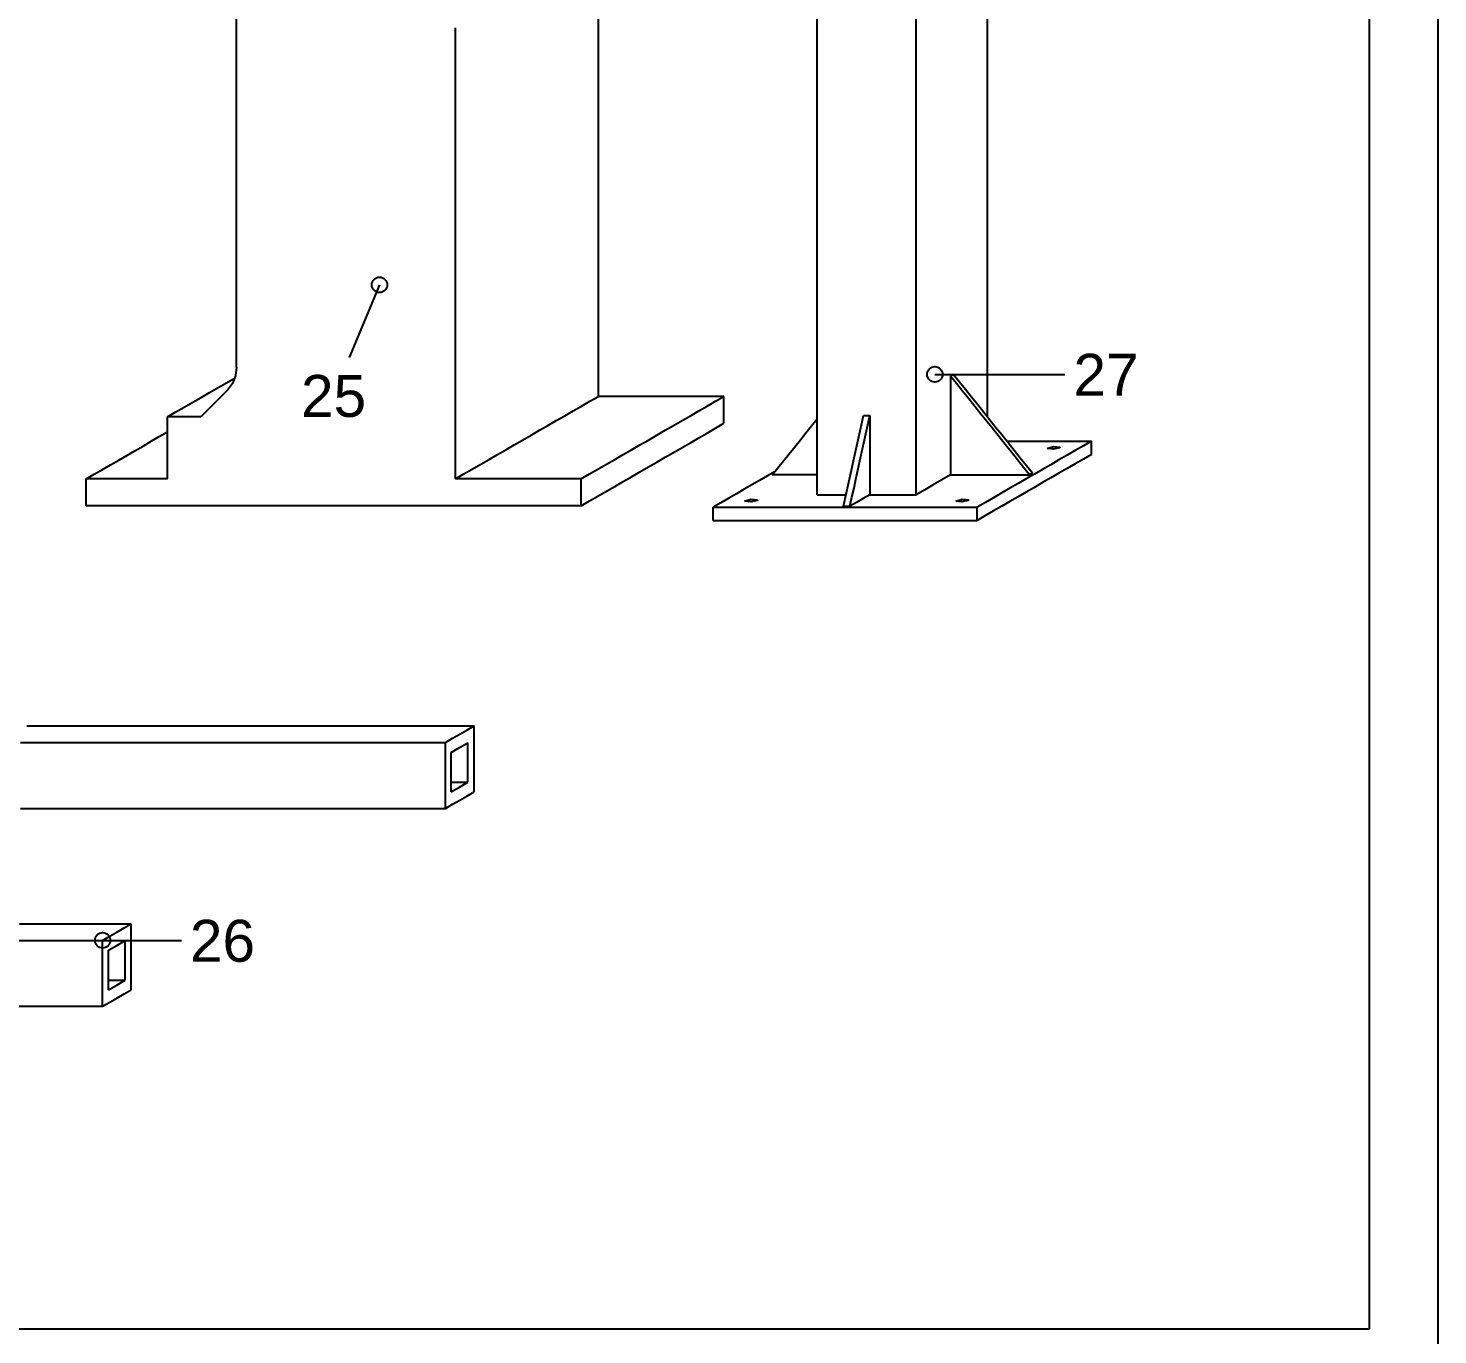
# Model space of a CAD drawing. Header units: millimetres. Extents: x 10 to 287, y 10 to 410.
# Drawn here: x 204.7 to 287, y 143.7 to 220 of the extents above; entities that cross this region are included whole.
import ezdxf
from ezdxf.enums import TextEntityAlignment as Align

# ---------------------------------------------------------------- set-up
doc = ezdxf.new("R2010")
doc.units = ezdxf.units.MM
doc.header["$MEASUREMENT"] = 0
doc.layers.add('DIBUJO', color=7, linetype='Continuous')
doc.layers.add('TEXTO', color=7, linetype='Continuous')
doc.styles.get("Standard").update_dxf_attribs({"font": 'arial.ttf'})

msp = doc.modelspace()

# ---------------------------------------------------------------- linework, layer by layer
at = {"layer": 'DIBUJO'}
for p, q in [((287, 410), (287, 10)), ((283, 386), (283, 144)), ((237.977, 219.904), (237.977, 220.729)), ((250.756, 219.962), (250.756, 221.145)), ((256.537, 219.962), (256.537, 221.145)), ((260.711, 219.657), (260.711, 220.779)), ((216.851, 219.973), (216.851, 220.613)), ((216.851, 219.333), (216.851, 219.973)), ((229.634, 219.202), (229.634, 220.027)), ((237.977, 219.079), (237.977, 219.904)), ((250.756, 218.779), (250.756, 219.962)), ((256.537, 218.779), (256.537, 219.962)), ((216.851, 218.698), (216.851, 219.333)), ((229.634, 218.382), (229.634, 219.202)), ((237.977, 218.254), (237.977, 219.079)), ((260.711, 218.54), (260.711, 219.657)), ((216.851, 218.058), (216.851, 218.698)), ((229.634, 217.557), (229.634, 218.382)), ((237.977, 217.434), (237.977, 218.254)), ((250.756, 217.595), (250.756, 218.779)), ((256.537, 217.595), (256.537, 218.779)), ((260.711, 217.418), (260.711, 218.54)), ((216.851, 217.422), (216.851, 218.058)), ((216.851, 216.782), (216.851, 217.422)), ((229.634, 216.732), (229.634, 217.557)), ((237.977, 216.609), (237.977, 217.434)), ((250.756, 216.412), (250.756, 217.595)), ((256.537, 216.412), (256.537, 217.595)), ((260.711, 216.301), (260.711, 217.418)), ((216.851, 216.146), (216.851, 216.782)), ((229.634, 215.911), (229.634, 216.732)), ((237.977, 215.784), (237.977, 216.609)), ((216.851, 215.507), (216.851, 216.146)), ((229.634, 215.087), (229.634, 215.911)), ((237.977, 214.963), (237.977, 215.784)), ((250.756, 215.229), (250.756, 216.412)), ((256.537, 215.229), (256.537, 216.412)), ((260.711, 215.179), (260.711, 216.301)), ((216.851, 214.867), (216.851, 215.507)), ((216.851, 214.231), (216.851, 214.867)), ((229.634, 214.262), (229.634, 215.087)), ((237.977, 214.139), (237.977, 214.963)), ((250.756, 214.046), (250.756, 215.229)), ((256.537, 214.046), (256.537, 215.229)), ((260.711, 214.062), (260.711, 215.179)), ((216.851, 213.591), (216.851, 214.231)), ((229.634, 213.437), (229.634, 214.262)), ((237.977, 213.314), (237.977, 214.139)), ((250.756, 212.863), (250.756, 214.046)), ((256.537, 212.863), (256.537, 214.046)), ((260.711, 212.94), (260.711, 214.062)), ((216.851, 212.956), (216.851, 213.591)), ((229.634, 212.616), (229.634, 213.437)), ((237.977, 212.489), (237.977, 213.314)), ((216.851, 212.316), (216.851, 212.956)), ((229.634, 211.792), (229.634, 212.616)), ((237.977, 211.668), (237.977, 212.489)), ((250.756, 211.68), (250.756, 212.863)), ((256.537, 211.68), (256.537, 212.863)), ((260.711, 211.823), (260.711, 212.94)), ((216.851, 211.676), (216.851, 212.316)), ((216.851, 211.04), (216.851, 211.676)), ((229.634, 210.967), (229.634, 211.792)), ((237.977, 210.844), (237.977, 211.668)), ((250.756, 210.493), (250.756, 211.68)), ((256.537, 210.493), (256.537, 211.68)), ((260.711, 210.705), (260.711, 211.823)), ((216.851, 210.401), (216.851, 211.04)), ((229.634, 210.146), (229.634, 210.967)), ((237.977, 210.019), (237.977, 210.844)), ((216.851, 209.765), (216.851, 210.401)), ((229.634, 209.322), (229.634, 210.146)), ((237.977, 209.198), (237.977, 210.019)), ((250.756, 209.31), (250.756, 210.493)), ((256.537, 209.31), (256.537, 210.493)), ((260.711, 209.584), (260.711, 210.705)), ((216.851, 209.125), (216.851, 209.765)), ((216.851, 208.485), (216.851, 209.125)), ((229.634, 208.497), (229.634, 209.322)), ((237.977, 208.374), (237.977, 209.198)), ((250.756, 208.127), (250.756, 209.31)), ((256.537, 208.127), (256.537, 209.31)), ((260.711, 208.466), (260.711, 209.584)), ((216.851, 207.849), (216.851, 208.485)), ((229.634, 207.672), (229.634, 208.497)), ((237.977, 207.549), (237.977, 208.374)), ((260.711, 207.345), (260.711, 208.466)), ((216.851, 207.21), (216.851, 207.849)), ((229.634, 206.851), (229.634, 207.672)), ((237.977, 206.728), (237.977, 207.549)), ((250.756, 206.944), (250.756, 208.127)), ((256.537, 206.944), (256.537, 208.127)), ((216.851, 206.574), (216.851, 207.21)), ((229.634, 206.027), (229.634, 206.851)), ((237.977, 205.903), (237.977, 206.728)), ((250.756, 205.761), (250.756, 206.944)), ((256.537, 205.761), (256.537, 206.944)), ((260.711, 206.227), (260.711, 207.345)), ((216.851, 205.934), (216.851, 206.574)), ((216.851, 205.298), (216.851, 205.934)), ((229.634, 205.202), (229.634, 206.027)), ((237.977, 205.079), (237.977, 205.903)), ((260.711, 205.106), (260.711, 206.227)), ((216.851, 204.659), (216.851, 205.298)), ((225.195, 205.009), (223.434, 200.759)), ((229.634, 204.381), (229.634, 205.202)), ((237.977, 204.254), (237.977, 205.079)), ((250.756, 204.578), (250.756, 205.761)), ((256.537, 204.578), (256.537, 205.761)), ((260.711, 203.988), (260.711, 205.106)), ((216.851, 204.019), (216.851, 204.659)), ((229.634, 203.556), (229.634, 204.381)), ((237.977, 203.433), (237.977, 204.254)), ((250.756, 203.395), (250.756, 204.578)), ((256.537, 203.395), (256.537, 204.578)), ((216.851, 203.383), (216.851, 204.019)), ((216.851, 202.743), (216.851, 203.383)), ((229.634, 202.732), (229.634, 203.556)), ((237.977, 202.608), (237.977, 203.433)), ((250.756, 202.211), (250.756, 203.395)), ((256.537, 202.211), (256.537, 203.395)), ((260.711, 202.867), (260.711, 203.988)), ((216.851, 202.107), (216.851, 202.743)), ((229.634, 201.911), (229.634, 202.732)), ((237.977, 201.784), (237.977, 202.608)), ((260.711, 201.749), (260.711, 202.867)), ((216.851, 201.468), (216.851, 202.107)), ((229.634, 201.086), (229.634, 201.911)), ((237.977, 200.963), (237.977, 201.784)), ((250.756, 201.028), (250.756, 202.211)), ((256.537, 201.028), (256.537, 202.211)), ((260.711, 200.631), (260.711, 201.749)), ((216.851, 200.828), (216.851, 201.468)), ((229.634, 200.261), (229.634, 201.086)), ((237.977, 200.138), (237.977, 200.963)), ((250.756, 199.841), (250.756, 201.028)), ((256.537, 199.841), (256.537, 201.028)), ((216.851, 200.192), (216.797, 199.703)), ((216.851, 200.192), (216.851, 200.828)), ((229.634, 199.437), (229.634, 200.261)), ((237.977, 199.313), (237.977, 200.138)), ((260.711, 199.51), (260.711, 200.631)), ((215.772, 199.001), (216.266, 199.286)), ((216.266, 199.286), (216.759, 199.572)), ((216.612, 199.244), (216.312, 198.851)), ((216.797, 199.703), (216.612, 199.244)), ((229.634, 198.616), (229.634, 199.437)), ((237.977, 198.489), (237.977, 199.313)), ((250.756, 198.658), (250.756, 199.841)), ((256.537, 198.658), (256.537, 199.841)), ((257.628, 199.776), (265.228, 199.776)), ((258.707, 199.776), (258.541, 199.68)), ((258.541, 199.68), (258.541, 199.101)), ((258.895, 199.233), (258.541, 199.68)), ((259.061, 199.329), (258.707, 199.776)), ((259.25, 198.789), (258.895, 199.233)), ((259.42, 198.886), (259.061, 199.329)), ((260.711, 198.392), (260.711, 199.51)), ((214.293, 198.146), (214.786, 198.431)), ((214.786, 198.431), (215.279, 198.716)), ((215.279, 198.716), (215.772, 199.001)), ((215.923, 198.462), (215.533, 198.073)), ((216.312, 198.851), (215.923, 198.462)), ((229.634, 197.791), (229.634, 198.616)), ((237.484, 198.207), (237.977, 198.489)), ((238.54, 198.489), (237.977, 198.489)), ((239.107, 198.489), (238.54, 198.489)), ((239.669, 198.489), (239.107, 198.489)), ((240.236, 198.489), (239.669, 198.489)), ((240.798, 198.489), (240.236, 198.489)), ((241.365, 198.489), (240.798, 198.489)), ((241.928, 198.489), (241.365, 198.489)), ((242.494, 198.489), (241.928, 198.489)), ((243.057, 198.489), (242.494, 198.489)), ((243.623, 198.489), (243.057, 198.489)), ((244.186, 198.489), (243.623, 198.489)), ((244.752, 198.489), (244.186, 198.489)), ((245.315, 198.489), (244.752, 198.489)), ((244.825, 198.207), (245.315, 198.489)), ((245.315, 197.965), (245.315, 198.489)), ((250.756, 197.475), (250.756, 198.658)), ((256.537, 197.475), (256.537, 198.658)), ((258.541, 199.101), (258.541, 198.523)), ((258.541, 198.523), (258.541, 197.945)), ((259.608, 198.346), (259.25, 198.789)), ((259.774, 198.443), (259.42, 198.886)), ((260.129, 197.995), (259.774, 198.443)), ((260.711, 197.271), (260.711, 198.392)), ((212.813, 197.294), (213.306, 197.579)), ((213.306, 197.579), (213.799, 197.864)), ((213.799, 197.864), (214.293, 198.146)), ((215.144, 197.683), (214.755, 197.294)), ((215.533, 198.073), (215.144, 197.683)), ((229.634, 196.967), (229.634, 197.791)), ((236.012, 197.356), (236.505, 197.641)), ((236.505, 197.641), (236.995, 197.922)), ((236.995, 197.922), (237.484, 198.207)), ((243.353, 197.356), (243.843, 197.641)), ((243.843, 197.641), (244.336, 197.922)), ((244.336, 197.922), (244.825, 198.207)), ((245.315, 197.441), (245.315, 197.965)), ((258.541, 197.945), (258.541, 197.367)), ((259.963, 197.899), (259.608, 198.346)), ((260.317, 197.456), (259.963, 197.899)), ((260.487, 197.552), (260.129, 197.995)), ((212.813, 196.778), (212.813, 197.294)), ((213.298, 197.294), (212.813, 197.294)), ((212.813, 196.257), (212.813, 196.778)), ((213.784, 197.294), (213.298, 197.294)), ((214.269, 197.294), (213.784, 197.294)), ((214.755, 197.294), (214.269, 197.294)), ((229.634, 196.146), (229.634, 196.967)), ((234.54, 196.508), (235.033, 196.789)), ((235.033, 196.789), (235.523, 197.074)), ((235.523, 197.074), (236.012, 197.356)), ((241.881, 196.508), (242.371, 196.789)), ((242.371, 196.789), (242.864, 197.074)), ((242.864, 197.074), (243.353, 197.356)), ((244.825, 196.631), (245.315, 196.916)), ((245.315, 196.916), (245.315, 197.441)), ((250.101, 196.358), (250.429, 196.766)), ((250.429, 196.766), (250.756, 197.175)), ((250.756, 196.292), (250.756, 197.475)), ((253.219, 196.308), (253.338, 196.836)), ((253.338, 196.836), (253.454, 197.367)), ((253.454, 197.367), (253.839, 197.367)), ((253.604, 196.308), (253.724, 196.836)), ((253.724, 196.836), (253.839, 197.367)), ((253.839, 197.367), (253.839, 196.789)), ((253.839, 196.789), (253.839, 196.211)), ((256.537, 196.292), (256.537, 197.475)), ((258.541, 197.367), (258.541, 196.789)), ((258.541, 196.789), (258.541, 196.211)), ((260.676, 197.009), (260.317, 197.456)), ((260.842, 197.105), (260.487, 197.552)), ((261.03, 196.566), (260.676, 197.009)), ((261.196, 196.662), (260.842, 197.105)), ((211.865, 195.864), (212.339, 196.138)), ((212.339, 196.138), (212.813, 196.412)), ((212.813, 195.741), (212.813, 196.257)), ((229.634, 195.321), (229.634, 196.146)), ((233.068, 195.656), (233.557, 195.941)), ((233.557, 195.941), (234.051, 196.223)), ((234.051, 196.223), (234.54, 196.508)), ((240.409, 195.656), (240.899, 195.941)), ((240.899, 195.941), (241.392, 196.223)), ((241.392, 196.223), (241.881, 196.508)), ((243.353, 195.783), (243.843, 196.065)), ((243.843, 196.065), (244.336, 196.35)), ((244.336, 196.35), (244.825, 196.631)), ((249.446, 195.537), (249.774, 195.945)), ((249.774, 195.945), (250.101, 196.358)), ((250.756, 195.109), (250.756, 196.292)), ((253.103, 195.776), (253.219, 196.308)), ((253.489, 195.776), (253.604, 196.308)), ((253.839, 196.211), (253.839, 195.633)), ((256.537, 195.109), (256.537, 196.292)), ((258.541, 196.211), (258.541, 195.633)), ((261.385, 196.123), (261.03, 196.566)), ((261.551, 196.219), (261.196, 196.662)), ((261.739, 195.676), (261.385, 196.123)), ((261.909, 195.772), (261.551, 196.219)), ((210.443, 195.044), (210.917, 195.317)), ((210.917, 195.317), (211.391, 195.591)), ((211.391, 195.591), (211.865, 195.864)), ((212.813, 195.225), (212.813, 195.741)), ((212.813, 194.708), (212.813, 195.225)), ((229.634, 194.496), (229.634, 195.321)), ((232.085, 195.09), (232.578, 195.375)), ((232.578, 195.375), (233.068, 195.656)), ((239.426, 195.09), (239.92, 195.375)), ((239.92, 195.375), (240.409, 195.656)), ((241.881, 194.932), (242.371, 195.213)), ((242.371, 195.213), (242.864, 195.498)), ((242.864, 195.498), (243.353, 195.783)), ((248.791, 194.716), (249.119, 195.128)), ((249.119, 195.128), (249.446, 195.537)), ((250.756, 193.926), (250.756, 195.109)), ((252.872, 194.716), (252.988, 195.248)), ((252.988, 195.248), (253.103, 195.776)), ((253.257, 194.716), (253.373, 195.248)), ((253.373, 195.248), (253.489, 195.776)), ((253.839, 195.633), (253.839, 195.055)), ((256.537, 193.926), (256.537, 195.109)), ((258.541, 195.633), (258.541, 195.055)), ((262.098, 195.232), (261.739, 195.676)), ((261.828, 195.872), (262.379, 195.872)), ((262.264, 195.329), (261.909, 195.772)), ((262.452, 194.789), (262.098, 195.232)), ((262.618, 194.886), (262.264, 195.329)), ((262.379, 195.872), (262.926, 195.872)), ((262.926, 195.872), (263.477, 195.872)), ((263.477, 195.872), (264.029, 195.872)), ((264.029, 195.872), (264.58, 195.872)), ((264.19, 195.452), (264.564, 195.568)), ((264.549, 195.406), (264.19, 195.452)), ((264.915, 195.487), (264.549, 195.406)), ((264.564, 195.568), (264.946, 195.521)), ((264.58, 195.872), (265.127, 195.872)), ((264.946, 195.521), (264.915, 195.487)), ((265.127, 195.872), (265.678, 195.872)), ((265.824, 195.321), (265.347, 195.047)), ((265.678, 195.872), (266.229, 195.872)), ((266.302, 195.598), (265.824, 195.321)), ((266.229, 195.872), (266.776, 195.872)), ((266.776, 195.872), (266.302, 195.598)), ((266.776, 195.101), (266.302, 194.828)), ((266.776, 195.487), (266.776, 195.872)), ((266.776, 195.101), (266.776, 195.487)), ((209.021, 194.223), (209.495, 194.496)), ((209.495, 194.496), (209.969, 194.77)), ((209.969, 194.77), (210.443, 195.044)), ((212.813, 194.192), (212.813, 194.708)), ((229.634, 193.672), (229.634, 194.496)), ((230.613, 194.238), (231.106, 194.523)), ((231.106, 194.523), (231.596, 194.808)), ((231.596, 194.808), (232.085, 195.09)), ((237.954, 194.238), (238.444, 194.523)), ((238.444, 194.523), (238.937, 194.808)), ((238.937, 194.808), (239.426, 195.09)), ((240.409, 194.08), (240.899, 194.365)), ((240.899, 194.365), (241.392, 194.647)), ((241.392, 194.647), (241.881, 194.932)), ((248.136, 193.899), (248.463, 194.307)), ((248.463, 194.307), (248.791, 194.716)), ((252.753, 194.188), (252.872, 194.716)), ((253.138, 194.188), (253.257, 194.716)), ((253.839, 195.055), (253.839, 194.477)), ((253.839, 194.477), (253.839, 193.899)), ((258.541, 195.055), (258.541, 194.477)), ((258.541, 194.477), (258.541, 193.899)), ((262.807, 194.342), (262.452, 194.789)), ((262.976, 194.439), (262.618, 194.886)), ((263.165, 193.899), (262.807, 194.342)), ((263.331, 193.995), (262.976, 194.439)), ((264.395, 194.496), (263.917, 194.223)), ((264.869, 194.774), (264.395, 194.496)), ((265.347, 195.047), (264.869, 194.774)), ((265.347, 194.277), (264.869, 194.003)), ((265.824, 194.55), (265.347, 194.277)), ((266.302, 194.828), (265.824, 194.55)), ((208.069, 193.672), (208.543, 193.945)), ((208.069, 193.148), (208.069, 193.672)), ((208.597, 193.672), (208.069, 193.672)), ((208.543, 193.945), (209.021, 194.223)), ((209.125, 193.672), (208.597, 193.672)), ((209.653, 193.672), (209.125, 193.672)), ((210.177, 193.672), (209.653, 193.672)), ((210.705, 193.672), (210.177, 193.672)), ((211.233, 193.672), (210.705, 193.672)), ((211.761, 193.672), (211.233, 193.672)), ((212.289, 193.672), (211.761, 193.672)), ((212.813, 193.672), (212.289, 193.672)), ((212.813, 193.672), (212.813, 194.192)), ((229.634, 193.672), (230.124, 193.957)), ((230.197, 193.672), (229.634, 193.672)), ((230.124, 193.957), (230.613, 194.238)), ((230.763, 193.672), (230.197, 193.672)), ((231.326, 193.672), (230.763, 193.672)), ((231.892, 193.672), (231.326, 193.672)), ((232.455, 193.672), (231.892, 193.672)), ((233.022, 193.672), (232.455, 193.672)), ((233.584, 193.672), (233.022, 193.672)), ((234.151, 193.672), (233.584, 193.672)), ((234.713, 193.672), (234.151, 193.672)), ((235.28, 193.672), (234.713, 193.672)), ((235.842, 193.672), (235.28, 193.672)), ((236.409, 193.672), (235.842, 193.672)), ((236.972, 193.672), (236.409, 193.672)), ((236.972, 193.672), (237.465, 193.957)), ((236.972, 193.148), (236.972, 193.672)), ((237.465, 193.957), (237.954, 194.238)), ((238.937, 193.232), (239.426, 193.514)), ((239.426, 193.514), (239.92, 193.799)), ((239.92, 193.799), (240.409, 194.08)), ((247.396, 193.583), (246.945, 193.321)), ((247.847, 193.845), (247.396, 193.583)), ((248.302, 194.103), (247.847, 193.845)), ((248.66, 193.899), (248.136, 193.899)), ((249.184, 193.899), (248.66, 193.899)), ((249.708, 193.899), (249.184, 193.899)), ((250.232, 193.899), (249.708, 193.899)), ((250.756, 193.899), (250.232, 193.899)), ((250.756, 192.743), (250.756, 193.926)), ((252.521, 193.128), (252.637, 193.656)), ((252.637, 193.656), (252.753, 194.188)), ((252.907, 193.128), (253.022, 193.656)), ((253.022, 193.656), (253.138, 194.188)), ((253.839, 193.899), (253.839, 193.321)), ((256.537, 192.743), (256.537, 193.926)), ((258.04, 193.61), (257.539, 193.321)), ((258.541, 193.899), (258.04, 193.61)), ((258.541, 193.899), (259.119, 193.899)), ((259.119, 193.899), (259.697, 193.899)), ((259.697, 193.899), (260.275, 193.899)), ((260.275, 193.899), (260.853, 193.899)), ((260.853, 193.899), (261.431, 193.899)), ((261.431, 193.899), (262.009, 193.899)), ((262.009, 193.899), (262.587, 193.899)), ((262.965, 193.672), (262.487, 193.394)), ((262.587, 193.899), (263.165, 193.899)), ((263.439, 193.945), (262.965, 193.672)), ((263.331, 193.995), (263.165, 193.899)), ((263.917, 194.223), (263.439, 193.945)), ((263.917, 193.452), (263.439, 193.174)), ((264.395, 193.726), (263.917, 193.452)), ((264.869, 194.003), (264.395, 193.726)), ((208.069, 192.623), (208.069, 193.148)), ((236.972, 192.623), (236.972, 193.148)), ((237.465, 192.381), (237.954, 192.666)), ((237.954, 192.666), (238.444, 192.947)), ((238.444, 192.947), (238.937, 193.232)), ((246.043, 192.801), (245.592, 192.542)), ((246.494, 193.063), (246.043, 192.801)), ((246.945, 193.321), (246.494, 193.063)), ((250.756, 192.743), (251.315, 192.743)), ((251.315, 192.743), (251.874, 192.743)), ((251.874, 192.743), (252.437, 192.743)), ((252.402, 192.596), (252.521, 193.128)), ((252.787, 192.596), (252.907, 193.128)), ((253.839, 192.743), (253.45, 192.515)), ((253.839, 193.321), (253.839, 192.743)), ((253.839, 192.743), (254.379, 192.743)), ((254.379, 192.743), (254.918, 192.743)), ((254.918, 192.743), (255.458, 192.743)), ((255.458, 192.743), (255.997, 192.743)), ((255.997, 192.743), (256.537, 192.743)), ((257.038, 193.032), (256.537, 192.743)), ((257.539, 193.321), (257.038, 193.032)), ((261.531, 192.847), (261.057, 192.569)), ((262.009, 193.121), (261.531, 192.847)), ((262.487, 193.394), (262.009, 193.121)), ((262.965, 192.901), (262.487, 192.623)), ((263.439, 193.174), (262.965, 192.901)), ((208.069, 192.099), (208.069, 192.623)), ((208.635, 192.099), (208.069, 192.099)), ((209.202, 192.099), (208.635, 192.099)), ((209.772, 192.099), (209.202, 192.099)), ((210.339, 192.099), (209.772, 192.099)), ((210.905, 192.099), (210.339, 192.099)), ((211.472, 192.099), (210.905, 192.099)), ((212.038, 192.099), (211.472, 192.099)), ((212.605, 192.099), (212.038, 192.099)), ((213.171, 192.099), (212.605, 192.099)), ((213.738, 192.099), (213.171, 192.099)), ((214.304, 192.099), (213.738, 192.099)), ((214.871, 192.099), (214.304, 192.099)), ((215.437, 192.099), (214.871, 192.099)), ((216.004, 192.099), (215.437, 192.099)), ((216.57, 192.099), (216.004, 192.099)), ((217.137, 192.099), (216.57, 192.099)), ((217.703, 192.099), (217.137, 192.099)), ((218.27, 192.099), (217.703, 192.099)), ((218.836, 192.099), (218.27, 192.099)), ((219.406, 192.099), (218.836, 192.099)), ((219.973, 192.099), (219.406, 192.099)), ((220.539, 192.099), (219.973, 192.099)), ((221.106, 192.099), (220.539, 192.099)), ((221.672, 192.099), (221.106, 192.099)), ((222.239, 192.099), (221.672, 192.099)), ((222.805, 192.099), (222.239, 192.099)), ((223.372, 192.099), (222.805, 192.099)), ((223.938, 192.099), (223.372, 192.099)), ((224.505, 192.099), (223.938, 192.099)), ((225.071, 192.099), (224.505, 192.099)), ((225.638, 192.099), (225.071, 192.099)), ((226.204, 192.099), (225.638, 192.099)), ((226.771, 192.099), (226.204, 192.099)), ((227.337, 192.099), (226.771, 192.099)), ((227.904, 192.099), (227.337, 192.099)), ((228.47, 192.099), (227.904, 192.099)), ((229.041, 192.099), (228.47, 192.099)), ((229.607, 192.099), (229.041, 192.099)), ((230.174, 192.099), (229.607, 192.099)), ((230.74, 192.099), (230.174, 192.099)), ((231.307, 192.099), (230.74, 192.099)), ((231.873, 192.099), (231.307, 192.099)), ((232.44, 192.099), (231.873, 192.099)), ((233.006, 192.099), (232.44, 192.099)), ((233.573, 192.099), (233.006, 192.099)), ((234.139, 192.099), (233.573, 192.099)), ((234.706, 192.099), (234.139, 192.099)), ((235.272, 192.099), (234.706, 192.099)), ((235.839, 192.099), (235.272, 192.099)), ((236.405, 192.099), (235.839, 192.099)), ((236.972, 192.099), (236.405, 192.099)), ((236.972, 192.099), (236.972, 192.623)), ((236.972, 192.099), (237.465, 192.381)), ((245.138, 192.28), (244.687, 192.018)), ((244.687, 191.633), (244.687, 192.018)), ((244.687, 192.018), (245.257, 192.018)), ((245.592, 192.542), (245.138, 192.28)), ((245.257, 192.018), (245.831, 192.018)), ((245.831, 192.018), (246.402, 192.018)), ((246.402, 192.018), (246.972, 192.018)), ((246.517, 192.369), (246.891, 192.485)), ((246.88, 192.323), (246.517, 192.369)), ((247.246, 192.404), (246.88, 192.323)), ((246.891, 192.485), (247.276, 192.438)), ((246.972, 192.018), (247.542, 192.018)), ((247.276, 192.438), (247.246, 192.404)), ((247.542, 192.018), (248.113, 192.018)), ((248.113, 192.018), (248.683, 192.018)), ((248.683, 192.018), (249.253, 192.018)), ((249.253, 192.018), (249.828, 192.018)), ((249.828, 192.018), (250.398, 192.018)), ((250.398, 192.018), (250.968, 192.018)), ((250.968, 192.018), (251.539, 192.018)), ((251.539, 192.018), (252.109, 192.018)), ((252.109, 192.018), (252.679, 192.018)), ((252.286, 192.068), (252.402, 192.596)), ((252.286, 192.068), (252.672, 192.068)), ((252.672, 192.068), (252.787, 192.596)), ((253.061, 192.292), (252.672, 192.068)), ((252.679, 192.018), (253.254, 192.018)), ((253.45, 192.515), (253.061, 192.292)), ((253.254, 192.018), (253.824, 192.018)), ((253.824, 192.018), (254.394, 192.018)), ((254.394, 192.018), (254.965, 192.018)), ((254.965, 192.018), (255.535, 192.018)), ((255.535, 192.018), (256.105, 192.018)), ((256.105, 192.018), (256.676, 192.018)), ((256.676, 192.018), (257.25, 192.018)), ((257.25, 192.018), (257.82, 192.018)), ((257.82, 192.018), (258.391, 192.018)), ((258.391, 192.018), (258.961, 192.018)), ((258.849, 192.369), (259.223, 192.485)), ((259.211, 192.323), (258.849, 192.369)), ((258.961, 192.018), (259.531, 192.018)), ((259.578, 192.404), (259.211, 192.323)), ((259.223, 192.485), (259.608, 192.438)), ((259.531, 192.018), (260.102, 192.018)), ((259.608, 192.438), (259.578, 192.404)), ((260.579, 192.296), (260.102, 192.018)), ((260.102, 191.633), (260.102, 192.018)), ((261.057, 192.569), (260.579, 192.296)), ((261.531, 192.076), (261.057, 191.799)), ((262.009, 192.35), (261.531, 192.076)), ((262.487, 192.623), (262.009, 192.35)), ((244.687, 191.248), (244.687, 191.633)), ((244.687, 191.248), (245.257, 191.248)), ((245.257, 191.248), (245.831, 191.248)), ((245.831, 191.248), (246.402, 191.248)), ((246.402, 191.248), (246.972, 191.248)), ((246.972, 191.248), (247.542, 191.248)), ((247.542, 191.248), (248.113, 191.248)), ((248.113, 191.248), (248.683, 191.248)), ((248.683, 191.248), (249.253, 191.248)), ((249.253, 191.248), (249.828, 191.248)), ((249.828, 191.248), (250.398, 191.248)), ((250.398, 191.248), (250.968, 191.248)), ((250.968, 191.248), (251.539, 191.248)), ((251.539, 191.248), (252.109, 191.248)), ((252.109, 191.248), (252.679, 191.248)), ((252.679, 191.248), (253.254, 191.248)), ((253.254, 191.248), (253.824, 191.248)), ((253.824, 191.248), (254.394, 191.248)), ((254.394, 191.248), (254.965, 191.248)), ((254.965, 191.248), (255.535, 191.248)), ((255.535, 191.248), (256.105, 191.248)), ((256.105, 191.248), (256.676, 191.248)), ((256.676, 191.248), (257.25, 191.248)), ((257.25, 191.248), (257.82, 191.248)), ((257.82, 191.248), (258.391, 191.248)), ((258.391, 191.248), (258.961, 191.248)), ((258.961, 191.248), (259.531, 191.248)), ((259.531, 191.248), (260.102, 191.248)), ((260.102, 191.248), (260.102, 191.633)), ((260.579, 191.525), (260.102, 191.248)), ((261.057, 191.799), (260.579, 191.525)), ((204.593, 179.236), (205.899, 179.236)), ((205.899, 179.236), (207.206, 179.236)), ((207.206, 179.236), (208.512, 179.236)), ((208.512, 179.236), (209.818, 179.236)), ((209.818, 179.236), (211.125, 179.236)), ((211.125, 179.236), (212.431, 179.236)), ((212.431, 179.236), (213.738, 179.236)), ((213.738, 179.236), (215.044, 179.236)), ((215.044, 179.236), (216.35, 179.236)), ((216.35, 179.236), (217.657, 179.236)), ((217.657, 179.236), (218.963, 179.236)), ((218.963, 179.236), (220.27, 179.236)), ((220.27, 179.236), (221.576, 179.236)), ((221.576, 179.236), (222.882, 179.236)), ((222.882, 179.236), (224.189, 179.236)), ((224.189, 179.236), (225.495, 179.236)), ((225.495, 179.236), (226.802, 179.236)), ((226.802, 179.236), (228.108, 179.236)), ((228.108, 179.236), (229.414, 179.236)), ((229.414, 179.236), (230.721, 179.236)), ((229.468, 178.515), (229.889, 178.754)), ((229.889, 178.754), (230.305, 178.997)), ((230.305, 178.997), (230.721, 179.236)), ((230.721, 178.685), (230.721, 179.236)), ((230.721, 178.133), (230.721, 178.685)), ((204.23, 178.272), (205.537, 178.272)), ((205.537, 178.272), (206.843, 178.272)), ((206.843, 178.272), (208.15, 178.272)), ((208.15, 178.272), (209.456, 178.272)), ((209.456, 178.272), (210.763, 178.272)), ((210.763, 178.272), (212.069, 178.272)), ((212.069, 178.272), (213.375, 178.272)), ((213.375, 178.272), (214.682, 178.272)), ((214.682, 178.272), (215.988, 178.272)), ((215.988, 178.272), (217.295, 178.272)), ((217.295, 178.272), (218.601, 178.272)), ((218.601, 178.272), (219.907, 178.272)), ((219.907, 178.272), (221.214, 178.272)), ((221.214, 178.272), (222.52, 178.272)), ((222.52, 178.272), (223.827, 178.272)), ((223.827, 178.272), (225.133, 178.272)), ((225.133, 178.272), (226.439, 178.272)), ((226.439, 178.272), (227.746, 178.272)), ((227.746, 178.272), (229.052, 178.272)), ((229.052, 178.272), (229.468, 178.515)), ((229.052, 177.721), (229.052, 178.272)), ((229.388, 177.694), (229.873, 177.975)), ((229.873, 177.975), (230.363, 178.257)), ((230.363, 177.679), (230.363, 178.257)), ((230.721, 177.586), (230.721, 178.133)), ((229.052, 177.17), (229.052, 177.721)), ((229.052, 176.623), (229.052, 177.17)), ((229.388, 177.116), (229.388, 177.694)), ((229.388, 176.538), (229.388, 177.116)), ((230.363, 177.101), (230.363, 177.679)), ((230.363, 176.523), (230.363, 177.101)), ((230.721, 177.035), (230.721, 177.586)), ((230.721, 176.484), (230.721, 177.035)), ((229.052, 176.072), (229.052, 176.623)), ((229.388, 175.96), (229.388, 176.538)), ((230.363, 175.945), (230.363, 176.523)), ((230.721, 175.933), (230.721, 176.484)), ((229.052, 175.521), (229.052, 176.072)), ((229.052, 174.97), (229.052, 175.521)), ((229.388, 175.382), (229.388, 175.96)), ((229.388, 175.945), (229.873, 175.945)), ((229.388, 175.382), (229.873, 175.663)), ((229.873, 175.945), (230.363, 175.945)), ((229.873, 175.663), (230.363, 175.945)), ((230.305, 175.143), (230.721, 175.382)), ((230.721, 175.382), (230.721, 175.933)), ((229.052, 174.418), (229.052, 174.97)), ((229.052, 174.418), (229.468, 174.661)), ((229.468, 174.661), (229.889, 174.9)), ((229.889, 174.9), (230.305, 175.143)), ((204.23, 174.418), (205.537, 174.418)), ((205.537, 174.418), (206.843, 174.418)), ((206.843, 174.418), (208.15, 174.418)), ((208.15, 174.418), (209.456, 174.418)), ((209.456, 174.418), (210.763, 174.418)), ((210.763, 174.418), (212.069, 174.418)), ((212.069, 174.418), (213.375, 174.418)), ((213.375, 174.418), (214.682, 174.418)), ((214.682, 174.418), (215.988, 174.418)), ((215.988, 174.418), (217.295, 174.418)), ((217.295, 174.418), (218.601, 174.418)), ((218.601, 174.418), (219.907, 174.418)), ((219.907, 174.418), (221.214, 174.418)), ((221.214, 174.418), (222.52, 174.418)), ((222.52, 174.418), (223.827, 174.418)), ((223.827, 174.418), (225.133, 174.418)), ((225.133, 174.418), (226.439, 174.418)), ((226.439, 174.418), (227.746, 174.418)), ((227.746, 174.418), (229.052, 174.418)), ((204.165, 167.674), (205.471, 167.674)), ((205.471, 167.674), (206.778, 167.674)), ((206.778, 167.674), (208.084, 167.674)), ((208.084, 167.674), (209.391, 167.674)), ((209.391, 167.674), (210.697, 167.674)), ((209.445, 166.954), (209.861, 167.193)), ((209.861, 167.193), (210.281, 167.436)), ((210.281, 167.436), (210.697, 167.674)), ((210.697, 167.123), (210.697, 167.674)), ((210.697, 166.572), (210.697, 167.123)), ((203.803, 166.711), (205.109, 166.711)), ((205.109, 166.711), (206.416, 166.711)), ((206.416, 166.711), (207.722, 166.711)), ((207.722, 166.711), (209.028, 166.711)), ((209.028, 166.711), (209.445, 166.954)), ((209.028, 166.16), (209.028, 166.711)), ((209.028, 166.711), (213.628, 166.711)), ((209.364, 166.133), (209.849, 166.414)), ((209.849, 166.414), (210.335, 166.696)), ((210.335, 166.118), (210.335, 166.696)), ((210.697, 166.025), (210.697, 166.572)), ((209.028, 165.609), (209.028, 166.16)), ((209.028, 165.062), (209.028, 165.609)), ((209.364, 165.555), (209.364, 166.133)), ((209.364, 164.977), (209.364, 165.555)), ((210.335, 165.54), (210.335, 166.118)), ((210.335, 164.961), (210.335, 165.54)), ((210.697, 165.474), (210.697, 166.025)), ((210.697, 164.923), (210.697, 165.474)), ((209.028, 164.511), (209.028, 165.062)), ((209.364, 164.399), (209.364, 164.977)), ((210.335, 164.383), (210.335, 164.961)), ((210.697, 164.372), (210.697, 164.923)), ((209.028, 163.959), (209.028, 164.511)), ((209.028, 163.408), (209.028, 163.959)), ((209.364, 163.821), (209.364, 164.399)), ((209.364, 164.383), (209.849, 164.383)), ((209.364, 163.821), (209.849, 164.102)), ((209.849, 164.383), (210.335, 164.383)), ((209.849, 164.102), (210.335, 164.383)), ((210.281, 163.582), (210.697, 163.821)), ((210.697, 163.821), (210.697, 164.372)), ((209.028, 162.857), (209.028, 163.408)), ((209.028, 162.857), (209.445, 163.1)), ((209.445, 163.1), (209.861, 163.339)), ((209.861, 163.339), (210.281, 163.582)), ((203.803, 162.857), (205.109, 162.857)), ((205.109, 162.857), (206.416, 162.857)), ((206.416, 162.857), (207.722, 162.857)), ((207.722, 162.857), (209.028, 162.857)), ((283, 144), (14, 144))]:
    msp.add_line(p, q, dxfattribs=at)
for centre in [(225.195, 205.009), (257.628, 199.776), (209.028, 166.711)]:
    msp.add_circle(centre, 0.45, dxfattribs=at)

# ---------------------------------------------------------------- texts
at = {"layer": 'TEXTO'}
for s, p in [('27', (267.628, 198.526)), ('25', (222.516, 197.292)), ('26', (216.028, 165.461))]:
    msp.add_text(s, height=2.45, dxfattribs=at).set_placement(p, align=Align.CENTER)

doc.saveas('drawing.dxf')
